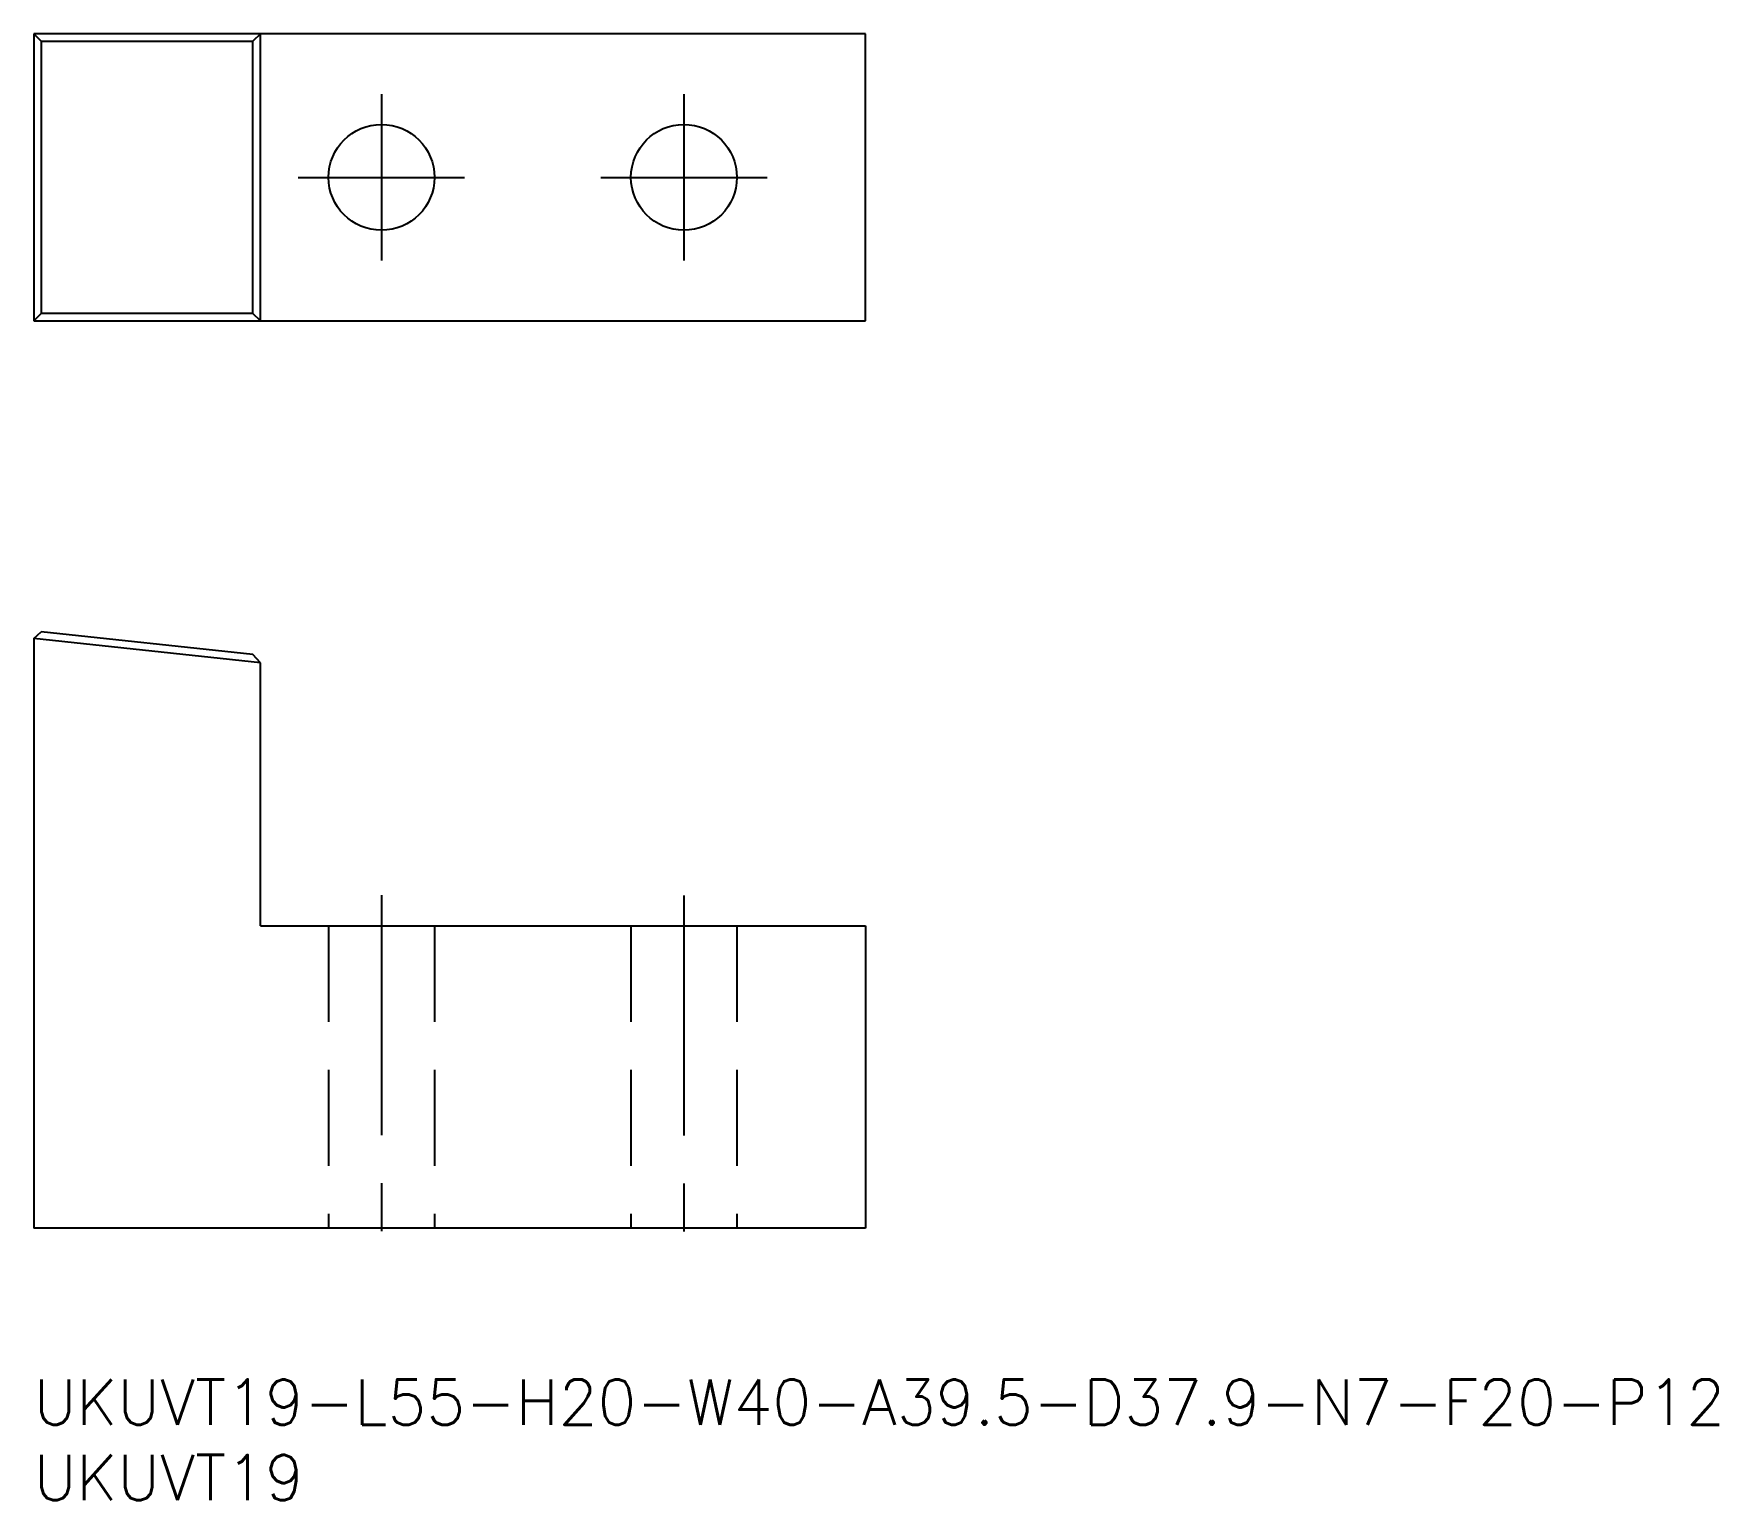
# Model space of a CAD drawing. Extents: x 0 to 111, y -8 to 89.
import ezdxf

# ---------------------------------------------------------------- set-up
doc = ezdxf.new("R2010")
doc.units = 0
doc.header["$LTSCALE"] = 0.5
doc.linetypes.add('CENTER', pattern=[50.8, 31.75, -6.35, 6.35, -6.35])
doc.linetypes.add('DASHED', pattern=[19.05, 12.7, -6.35])
for name, color, linetype in [('MSM_CENTER', 1, 'CENTER'), ('MSM_CONTINUOUS', 7, 'CONTINUOUS'), ('MSM_DASHED', 4, 'DASHED'), ('MSM_PART_NUMBER', 7, 'CONTINUOUS')]:
    doc.layers.add(name, color=color, linetype=linetype)
doc.styles.get("Standard").update_dxf_attribs({"font": 'txt.shx', "height": 3, "bigfont": 'bigfont.shx'})

# ---------------------------------------------------------------- blocks, each defined once
blk = doc.blocks.new('*U19')
at = {"layer": 'MSM_PART_NUMBER'}
blk.add_text('UKUVT19-L55-H20-W40-A39.5-D37.9-N7-F20-P12', height=3, dxfattribs=at).set_placement((0, -3))
blk = doc.blocks.new('*U20')
at = {"layer": 'MSM_PART_NUMBER'}
blk.add_text('UKUVT19', height=3, dxfattribs=at).set_placement((0, -8))

msp = doc.modelspace()

# ---------------------------------------------------------------- linework, layer by layer
at = {"layer": 'MSM_CENTER'}
for p, q in [((23, 85), (23, 74)), ((43, 85), (43, 74)), ((17.5, 79.5), (28.5, 79.5)), ((37.5, 79.5), (48.5, 79.5)), ((23, 32.03), (23, 8)), ((43, 32), (43, 8))]:
    msp.add_line(p, q, dxfattribs=at)
at = {"layer": 'MSM_CONTINUOUS'}
for p, q in [((55, 89), (0, 89)), ((0, 89), (0, 70)), ((0.5, 88.5), (0, 89)), ((0.5, 88.5), (14.5, 88.5)), ((0.5, 88.5), (0.5, 70.5)), ((15, 89), (14.5, 88.5)), ((14.5, 70.5), (14.5, 88.5)), ((15, 70), (15, 89)), ((55, 70), (55, 89)), ((0, 70), (0.5, 70.5)), ((14.5, 70.5), (0.5, 70.5)), ((15, 70), (14.5, 70.5)), ((0, 70), (55, 70)), ((0, 49), (0.5, 49.45)), ((14.5, 47.95), (0.5, 49.45)), ((0, 49), (0, 10)), ((15, 47.4), (0, 49)), ((15, 47.4), (14.5, 47.95)), ((15, 30), (15, 47.4)), ((15, 30), (55, 30)), ((55, 30), (55, 10)), ((55, 10), (0, 10))]:
    msp.add_line(p, q, dxfattribs=at)
for centre in [(23, 79.5), (43, 79.5)]:
    msp.add_circle(centre, 3.5, dxfattribs=at)
at = {"layer": 'MSM_DASHED'}
for p, q in [((19.5, 30), (19.5, 10)), ((26.5, 30), (26.5, 10)), ((39.5, 30), (39.5, 10)), ((46.5, 30), (46.5, 10))]:
    msp.add_line(p, q, dxfattribs=at)

# ---------------------------------------------------------------- block references
at = {"layer": 'MSM_CONTINUOUS'}
for name in ['*U19', '*U20']:
    msp.add_blockref(name, (0, 0), dxfattribs=at)

doc.saveas('drawing.dxf')
